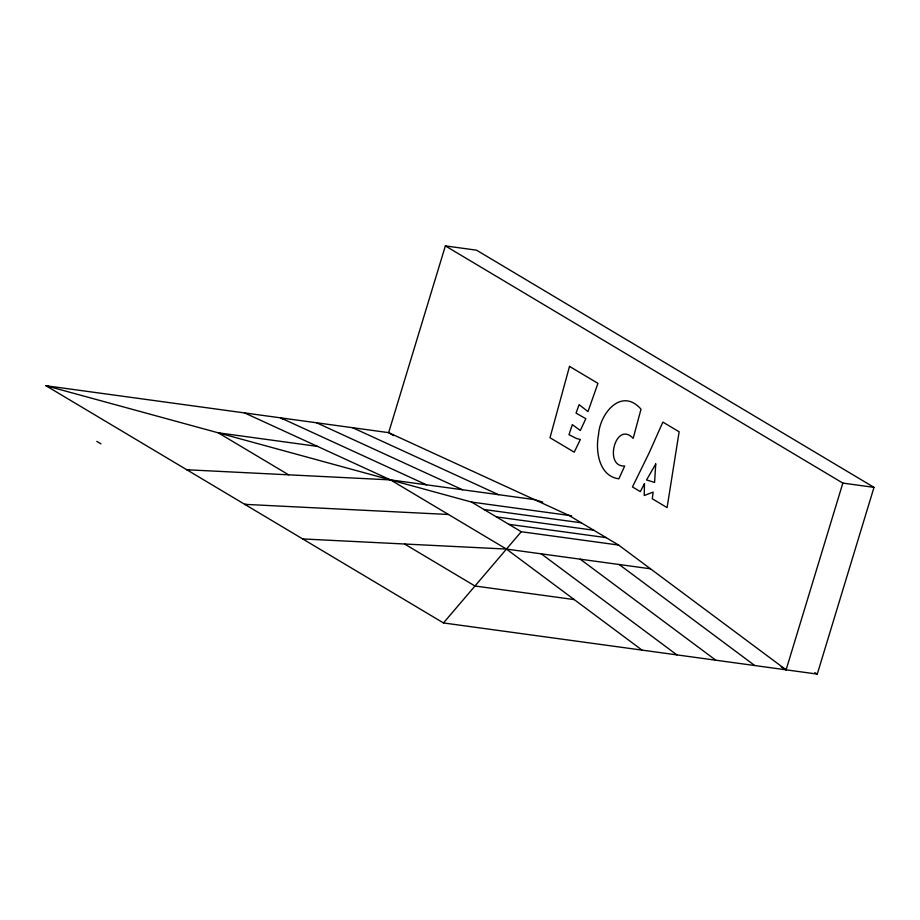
<?xml version="1.0" encoding="UTF-8"?>
<svg xmlns="http://www.w3.org/2000/svg" width="920" height="920" viewBox="0 0 920 920"><rect width="100%" height="100%" fill="white"/><g stroke="black" fill="none" stroke-linecap="round" stroke-linejoin="round"><path stroke-width="1.38" d="M445.372 245.904L842.846 483.092L786.117 669.829L618.596 545.054L568.916 515.407L388.642 432.641L46 385.744L443.474 622.943L817.27 674.095L874 487.358L476.525 250.171L445.372 245.904L388.642 432.641L393.53 435.562M443.474 622.943L521.26 531.726L618.596 545.054M448.488 514.487L244.743 504.344L247.572 504.735M302.703 538.936L506.448 549.079L650.52 568.801M842.846 483.092L874 487.358M317.549 446.407L218.258 432.825L288.65 474.823M50.071 387.078L46 385.744L471.58 502.078L571.642 515.775M484 509.496L581.337 522.813M189.612 470.143L186.771 469.752L390.517 479.895L534.589 499.617L542.765 502.124M496.421 516.902L593.756 530.231M508.841 524.319L606.176 537.636M574.252 599.598L474.961 586.005L404.581 544.007M352.624 427.708L498.571 494.684M316.606 422.786L462.553 489.762M426.535 484.828L280.589 417.853L283.038 419.313M244.57 412.919L390.517 479.895L506.448 549.079L642.056 650.118M814.821 672.635L817.27 674.095M781.218 666.908L786.117 669.829M471.58 502.078L521.26 531.726M96.83 441.404L100.97 443.877M619.171 564.5L754.768 665.539M580.232 559.176L715.829 660.215M541.293 553.851L676.89 654.879M644.46 483.667L644.241 495.535L653.143 492.096L652.292 498.778L667.092 507.61L679.132 431.791L662.871 422.096L649.152 452.87L632.466 486.944L640.308 491.625L644.46 483.667M655.741 463.979L654.58 482.413L646.542 479.952L655.741 463.979M598.552 434.459C595.286 450.719 598.839 476.169 618.861 478.825L624.726 465.957C603.347 467.452 615.641 419.922 633.178 438.357L641.021 409.159C621.46 386.952 599.92 413.505 598.552 434.459M569.514 366.39L550.01 437.736L574.218 452.18L580.347 439.472L576.633 438.553L568.985 434.688L572.355 424.649L580.324 430.491L585.833 418.692L576.047 413.126L579.105 404.639L587.983 411.608L597.942 383.353L569.514 366.39"/></g></svg>
